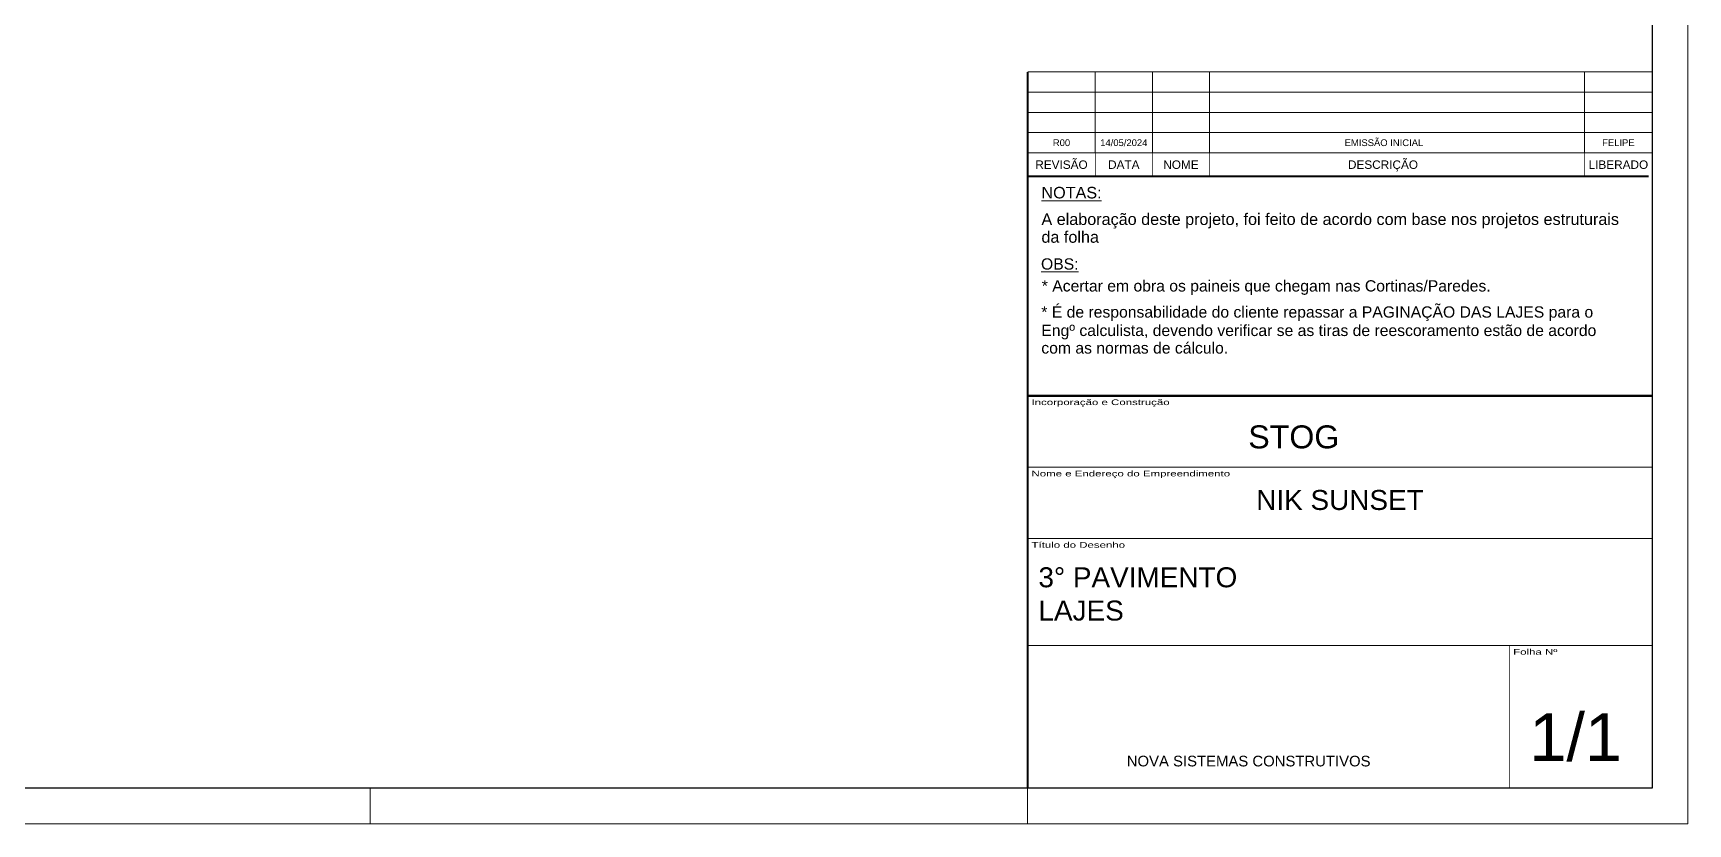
# Model space of a CAD drawing. Extents: x 1022 to 7350, y 170 to 3791.
# Drawn here: x 4524 to 7350, y 170 to 1520 of the extents above; entities that cross this region are included whole.
import ezdxf
from ezdxf.enums import TextEntityAlignment as Align

# ---------------------------------------------------------------- set-up
doc = ezdxf.new("R2010")
doc.units = 0
for name, color, linetype, lineweight in [('CARIMBO', 255, 'Continuous', 9), ('FOLHA', 255, 'Continuous', 5), ('Folhas', 255, 'Continuous', 9)]:
    doc.layers.add(name, color=color, linetype=linetype, lineweight=lineweight)
doc.styles.add('ARIAL', font='arial.ttf')
doc.styles.add('Tecnologia', font='')
doc.styles.add('VERDANA', font='verdana.ttf', dxfattribs={"oblique": 15})
doc.styles.get('Tecnologia').set_extended_font_data('Forgotten Futurist')

# ---------------------------------------------------------------- blocks, each defined once
blk = doc.blocks.new('Carimbo Laje')
at = {"layer": 'CARIMBO', "color": 30}
for points, const_width in [([(124981.9, 144853.7), (123684.7, 144853.7), (123684.7, 144038.4)], 4.45), ([(123684.7, 144705.5), (124981.9, 144705.5)], 1.48), ([(123684.7, 144557.3), (124981.9, 144557.3)], 1.48), ([(123684.7, 144334.9), (124981.9, 144334.9)], 1.48), ([(124685.4, 144038.4), (124685.4, 144334.9)], 1.48), ([(123684.7, 144038.4), (124981.9, 144038.4)], 1.48)]:
    blk.add_lwpolyline(points, dxfattribs=dict(at, const_width=const_width))
at = {"color": 0, "linetype": 'Continuous', "ltscale": 5, "style": 'ARIAL'}
blk.add_text('NOVA SISTEMAS CONSTRUTIVOS', height=22.118, dxfattribs=at).set_placement((123890.4, 144083.7))
at = {"color": 7, "style": 'ARIAL'}
blk.add_attdef('INCORPORAÇÃO_E_CONTRUÇÃO', text='', height=45.7, dxfattribs=at).set_placement((124364.7, 144777.9), align=Align.MIDDLE_CENTER)
blk.add_attdef('NOME_DA_OBRA', text='', height=41.5, dxfattribs=at).set_placement((124333.3, 144616.6), align=Align.CENTER)
for tag, p in [('PAVIMENTO', (123706.9, 144455.9)), ('TIPO_DE_PROJETO', (123706.9, 144386.8))]:
    blk.add_attdef(tag, p, '', height=41.5, dxfattribs=at)
at = {"color": 7, "style": 'ARIAL', "oblique": 10}
blk.add_attdef('FOLHA_Nº', text='', height=111.2, dxfattribs=at).set_placement((124832.8, 144149.1), align=Align.CENTER)
at = {"layer": 'CARIMBO', "color": 7, "style": 'VERDANA'}
blk.add_attdef('ENDEREÇO', text='', height=14.8, dxfattribs=at).set_placement((124333.3, 144572.1), align=Align.CENTER)
at = {"layer": 'Folhas', "style": 'Tecnologia', "width": 1.5}
for s, p in [('Incorporação e Construção', (123692.5, 144846.3)), ('Nome e Endereço do Empreendimento', (123692.5, 144698.1)), ('Título do Desenho', (123692.5, 144549.8)), ('Folha Nº', (124693.1, 144327.5))]:
    blk.add_text(s, height=11.86, dxfattribs=at).set_placement(p, align=Align.TOP_LEFT)
blk = doc.blocks.new('Revisão Carimbo')
at = {"color": 30}
for p, q in [((0, 155), (925, 155)), ((100, 35), (100, 155)), ((184.66, 35), (184.66, 155)), ((269.32, 35), (269.32, 155)), ((825, 35), (825, 155)), ((0, 125), (925, 125)), ((0, 95), (925, 95)), ((0, 65), (925, 65))]:
    blk.add_line(p, q, dxfattribs=at)
for points, const_width in [([(0, 0), (0, 155)], 3), ([(0, 35), (925, 35)], 1), ([(100, 35), (100, 0)], 1), ([(184.66, 35), (184.66, 0)], 1), ([(269.32, 35), (269.32, 0)], 1), ([(825, 35), (825, 0)], 1), ([(0, 0), (920, 0)], 3)]:
    blk.add_lwpolyline(points, dxfattribs=dict(at, const_width=const_width))
at = {"color": 7, "style": 'ARIAL'}
for s, p in [('REVISÃO', (50, 17.5)), ('DESCRIÇÃO', (526.27, 17.5)), ('DATA', (142.33, 17.5)), ('NOME', (226.99, 17.5)), ('LIBERADO', (875, 17.5))]:
    blk.add_text(s, height=12.5, dxfattribs=at).set_placement(p, align=Align.MIDDLE_CENTER)
at = {"layer": 'CARIMBO', "color": 7, "style": 'ARIAL'}
for tag, p in [('REVISÃO_03', (50, 140)), ('DATA', (142.33, 140)), ('NOME', (226.99, 140)), ('LIBERADO', (875, 140)), ('REVISÃO_02', (50, 110)), ('DATA', (142.33, 110)), ('NOME', (226.99, 110)), ('LIBERADO', (875, 110)), ('REVISÃO_01', (50, 80)), ('DATA', (142.33, 80)), ('NOME', (226.99, 80)), ('LIBERADO', (875, 80)), ('REVISÃO_00', (50, 50)), ('DATA', (142.33, 50)), ('NOME', (226.99, 50)), ('LIBERADO', (875, 50))]:
    blk.add_attdef(tag, text='', height=10, dxfattribs=at).set_placement(p, align=Align.MIDDLE_CENTER)
for p in [(279.32, 140), (279.32, 110), (279.32, 80), (279.32, 50)]:
    blk.add_attdef('DESCRIÇÃO', text='', height=10, dxfattribs=at).set_placement(p, align=Align.MIDDLE_LEFT)

msp = doc.modelspace()

# ---------------------------------------------------------------- linework, layer by layer
at = {"color": 30}
for p, q in [((7288.84, 3729.88), (7288.84, 230.56)), ((7288.84, 230.56), (1174.16, 230.56))]:
    msp.add_line(p, q, dxfattribs=at)
at = {"layer": 'CARIMBO', "color": 30, "const_width": 3.65}
msp.add_lwpolyline([(6222.66, 900.72), (6222.66, 1275.35)], dxfattribs=at)
at = {"layer": 'FOLHA'}
for p, q in [((7349.8, 3790.85), (7349.8, 169.59)), ((5100.23, 230.56), (5100.23, 169.59)), ((6221.97, 230.56), (6221.97, 169.59)), ((7349.8, 169.59), (1021.75, 169.59))]:
    msp.add_line(p, q, dxfattribs=at)

# ---------------------------------------------------------------- block references
at = {"layer": 'CARIMBO', "color": 1}
ref = msp.add_blockref('Revisão Carimbo', (6222.66, 1275.35), dxfattribs=dict(at, xscale=1.152505138133646, yscale=1.152505138133646, zscale=1.152505138133646))
ref.add_attrib('REVISÃO_00', 'R00', dxfattribs={"color": 1, "height": 11.525, "style": 'ARIAL'}).set_placement((6280.29, 1332.97), align=Align.MIDDLE_CENTER)
ref.add_attrib('DATA', '14/05/2024', dxfattribs={"color": 1, "height": 11.525, "style": 'ARIAL'}).set_placement((6386.7, 1332.97), align=Align.MIDDLE_CENTER)
ref.add_attrib('DESCRIÇÃO', '                                                 EMISSÃO INICIAL', dxfattribs={"color": 1, "height": 11.5251, "style": 'ARIAL'}).set_placement((6544.58, 1332.97), align=Align.MIDDLE_LEFT)
ref.add_attrib('LIBERADO', 'FELIPE', dxfattribs={"color": 1, "height": 11.525, "style": 'ARIAL'}).set_placement((7231.1, 1332.97), align=Align.MIDDLE_CENTER)
at = {"layer": 'CARIMBO', "linetype": 'ByBlock'}
ref = msp.add_blockref('Carimbo Laje', (-95435.59, -118156.67), dxfattribs=dict(at, xscale=0.8219144908905698, yscale=0.8219144908905698, zscale=0.8219144908905698))
ref.add_attrib('FOLHA_Nº', '  1/1', (7015.93, 277.05), dxfattribs={"layer": '0', "height": 81.442, "style": 'ARIAL'})
ref.add_attrib('TIPO_DE_PROJETO', 'LAJES', (6240.94, 516.9), dxfattribs={"layer": '0', "height": 34.118, "style": 'ARIAL'})
ref.add_attrib('PAVIMENTO', '3° PAVIMENTO', (6240.94, 573.74), dxfattribs={"layer": '0', "height": 34.1176, "style": 'ARIAL'})
ref.add_attrib('NOME_DA_OBRA', 'NIK SUNSET', dxfattribs={"layer": '0', "height": 34.118, "style": 'ARIAL'}).set_placement((6755.75, 705.77), align=Align.CENTER)
ref.add_attrib('INCORPORAÇÃO_E_CONTRUÇÃO', 'STOG', dxfattribs={"layer": '0', "height": 39.265, "style": 'ARIAL'}).set_placement((6676.92, 850.26), align=Align.TOP_CENTER)

# ---------------------------------------------------------------- texts
at = {"layer": 'CARIMBO', "style": 'ARIAL'}
for s, height, p in [('%%UNOTAS:', 19.751, (6246.06, 1237.82)), ('A elaboração deste projeto, foi feito de acordo com base nos projetos estruturais', 19.7506, (6246.06, 1192.51)), ('da folha', 19.751, (6246.06, 1162.12)), ('%%UOBS:', 19.202, (6245.32, 1116.28)), ('* Acertar em obra os paineis que chegam nas Cortinas/Paredes.', 19.2019, (6246.67, 1078.87)), ('* É de responsabilidade do cliente repassar a PAGINAÇÃO DAS LAJES para o', 19.2019, (6245.85, 1034.28)), ('Engº calculista, devendo verificar se as tiras de reescoramento estão de acordo', 19.2019, (6245.85, 1002.81)), ('com as normas de cálculo.', 19.2019, (6245.85, 972.86))]:
    msp.add_text(s, height=height, dxfattribs=at).set_placement(p)

doc.saveas('drawing.dxf')
